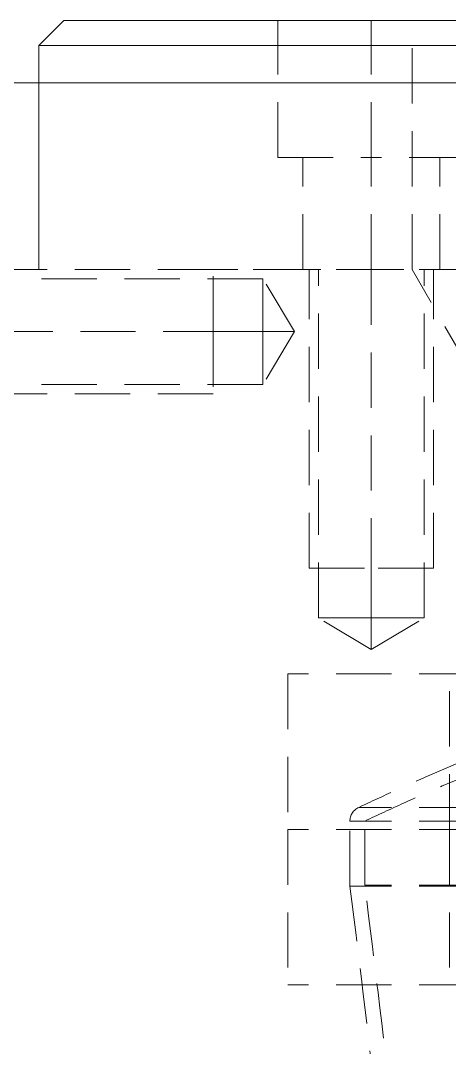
# Model space of a CAD drawing. Header units: millimetres. Extents: x -4200 to 3581, y -7493 to -4075.
# Drawn here: x 280.3 to 314.8, y -4638.8 to -4556.3 of the extents above; entities that cross this region are included whole.
import ezdxf

# ---------------------------------------------------------------- set-up
doc = ezdxf.new("R2010")
doc.units = ezdxf.units.MM
doc.header["$LTSCALE"] = 0.7
doc.linetypes.add('HIDDEN', pattern=[9.525, 6.35, -3.175])
doc.layers.add('txt', color=20, linetype='Continuous')

# ---------------------------------------------------------------- blocks, each defined once
blk = doc.blocks.new('A$C55b2053a')
at = {"color": 3, "linetype": 'HIDDEN', "lineweight": 0, "extrusion": (2.22045e-16, 1, -2.22045e-16)}
for p, q in [((3021.445, 80.961), (3021.445, 104.961)), ((3022.195, 76.961), (3022.195, 104.961)), ((3026.445, 104.961), (3026.445, 80.961)), ((3030.695, 76.961), (3030.695, 104.961)), ((3031.445, 80.961), (3031.445, 104.961)), ((3046.445, 94.961), (3031.445, 94.961)), ((3031.445, 94.961), (3046.445, 94.961)), ((3026.445, 80.961), (3021.445, 80.961)), ((3026.445, 80.961), (3031.445, 80.961)), ((3026.445, 76.961), (3026.445, 80.961)), ((3031.445, 39.961), (3031.445, 80.961)), ((3031.445, -1.039), (3031.445, 80.961)), ((3026.445, 76.961), (3022.195, 76.961)), ((3026.445, 74.407), (3022.195, 76.961)), ((3026.445, 76.961), (3030.695, 76.961)), ((3026.445, 74.407), (3026.445, 76.961)), ((3026.445, 74.407), (3030.695, 76.961)), ((3040.445, 75.745), (3040.445, 68.245)), ((3040.445, 75.745), (3051.445, 75.745)), ((2986.445, 74.961), (2973.945, 74.961)), ((2973.945, 39.961), (2973.945, 74.961)), ((2986.445, 39.961), (2986.445, 74.961)), ((2998.945, 74.961), (2986.445, 74.961)), ((2998.945, 39.961), (2998.945, 74.961)), ((3031.445, 73.745), (3040.445, 73.745)), ((3007.445, 73.245), (3007.445, 68.245)), ((3007.445, 73.245), (3031.445, 73.245)), ((3000.891, 68.245), (3003.445, 72.495)), ((3003.445, 72.495), (3003.445, 68.245)), ((3003.445, 72.495), (3031.445, 72.495)), ((2981.881, 39.961), (2981.881, 69.961)), ((2981.881, 69.961), (2987.091, 69.961)), ((2981.881, 39.961), (2981.881, 69.961)), ((2981.881, 69.961), (2987.091, 69.961)), ((2987.091, 39.961), (2987.091, 69.961)), ((2987.091, 39.961), (2987.091, 69.961)), ((2981.955, 39.961), (2981.955, 68.761)), ((2981.955, 68.761), (2987.116, 68.761)), ((2987.116, 39.961), (2987.116, 68.761)), ((2988.214, 39.961), (2988.214, 69.245)), ((2988.214, 39.961), (2988.214, 69.245)), ((3000.891, 68.245), (3003.445, 68.245)), ((3000.891, 68.245), (3003.445, 63.995)), ((3003.445, 63.995), (3003.445, 68.245)), ((3003.445, 68.245), (3007.445, 68.245)), ((3007.445, 63.245), (3007.445, 68.245)), ((3031.445, 68.245), (3007.445, 68.245)), ((3031.445, 68.245), (3040.445, 68.245)), ((3040.445, 60.745), (3040.445, 68.245)), ((3040.445, 68.245), (3051.445, 68.245)), ((3011.445, 53.461), (3031.445, 64.961)), ((3031.445, 64.961), (3051.445, 64.961)), ((3003.445, 63.995), (3031.445, 63.995)), ((3007.445, 63.245), (3031.445, 63.245)), ((3031.445, 62.745), (3040.445, 62.745)), ((2986.445, 61.961), (2974.648, 61.961)), ((2986.445, 61.961), (2998.242, 61.961))]:
    blk.add_line(p, q, dxfattribs=at)
at = {"color": 6, "linetype": 'Continuous', "lineweight": 0, "extrusion": (2.22045e-16, 1, -2.22045e-16)}
for p, q in [((3046.445, 39.961), (3046.445, 104.961)), ((3046.445, 94.961), (3049.445, 94.961)), ((3051.445, 92.961), (3049.445, 94.961)), ((3049.445, -15.039), (3049.445, 94.961)), ((3051.445, -13.039), (3051.445, 92.961))]:
    blk.add_line(p, q, dxfattribs=at)
at = {"color": 3, "linetype": 'HIDDEN', "lineweight": 0, "extrusion": (-4.93038e-32, -2.22045e-16, -1)}
blk.add_arc((-2987.091, 68.722), 1.239, 90, 155.01579, dxfattribs=at)
blk.add_arc((-2987.091, 68.722), 1.239, 90, 155.01579, dxfattribs=at)
at = {"color": 3, "linetype": 'HIDDEN', "lineweight": 0}
for points, knots in [([(2981.881, 69.961), (2975.258, 69.134), (2968.636, 68.307), (2955.391, 66.914), (2948.769, 66.349), (2935.527, 65.744), (2928.906, 65.733), (2915.667, 66.33), (2909.047, 66.902), (2895.81, 68.322), (2889.191, 69.17), (2882.573, 70.021)], [0.0193459, 0.0193459, 0.0193459, 0.0193459, 0.2135418, 0.2135418, 0.4077377, 0.4077377, 0.6019337, 0.6019337, 0.7961296, 0.7961296, 0.9903255, 0.9903255, 0.9903255, 0.9903255]), ([(2981.881, 69.961), (2975.258, 69.134), (2968.636, 68.307), (2955.391, 66.914), (2948.769, 66.349), (2935.527, 65.744), (2928.906, 65.733), (2915.667, 66.33), (2909.047, 66.902), (2895.81, 68.322), (2889.191, 69.17), (2882.573, 70.021)], [0.0193459, 0.0193459, 0.0193459, 0.0193459, 0.2135418, 0.2135418, 0.4077377, 0.4077377, 0.6019337, 0.6019337, 0.7961296, 0.7961296, 0.9903255, 0.9903255, 0.9903255, 0.9903255]), ([(2883.304, 68.717), (2889.86, 67.875), (2896.423, 67.04), (2909.567, 65.649), (2916.147, 65.094), (2929.325, 64.526), (2935.925, 64.553), (2949.103, 65.17), (2955.684, 65.736), (2968.83, 67.122), (2975.397, 67.942), (2981.955, 68.761)], [0.009797, 0.009797, 0.009797, 0.009797, 0.2058784, 0.2058784, 0.4019599, 0.4019599, 0.5980413, 0.5980413, 0.7941228, 0.7941228, 0.9902042, 0.9902042, 0.9902042, 0.9902042]), ([(2987.116, 68.761), (2987.6, 67.724), (2988.08, 66.688), (2989.023, 64.615), (2989.486, 63.578), (2990.378, 61.497), (2990.807, 60.454), (2991.619, 58.359), (2992.003, 57.306), (2992.719, 55.178), (2993.051, 54.103), (2993.367, 53.019)], [0.0096823, 0.0096823, 0.0096823, 0.0096823, 0.2057821, 0.2057821, 0.4018818, 0.4018818, 0.5979816, 0.5979816, 0.7940814, 0.7940814, 0.9901812, 0.9901812, 0.9901812, 0.9901812]), ([(2994.249, 54.262), (2993.938, 55.293), (2993.609, 56.318), (2992.903, 58.351), (2992.526, 59.359), (2991.733, 61.361), (2991.318, 62.355), (2990.463, 64.335), (2990.022, 65.32), (2989.126, 67.285), (2988.671, 68.266), (2988.214, 69.245)], [0.0098118, 0.0098118, 0.0098118, 0.0098118, 0.2058939, 0.2058939, 0.401976, 0.401976, 0.5980581, 0.5980581, 0.7941402, 0.7941402, 0.9902223, 0.9902223, 0.9902223, 0.9902223]), ([(2994.249, 54.262), (2993.938, 55.293), (2993.609, 56.318), (2992.903, 58.351), (2992.526, 59.359), (2991.733, 61.361), (2991.318, 62.355), (2990.463, 64.335), (2990.022, 65.32), (2989.126, 67.285), (2988.671, 68.266), (2988.214, 69.245)], [0.0098118, 0.0098118, 0.0098118, 0.0098118, 0.2058939, 0.2058939, 0.401976, 0.401976, 0.5980581, 0.5980581, 0.7941402, 0.7941402, 0.9902223, 0.9902223, 0.9902223, 0.9902223])]:
    blk.add_open_spline(points, degree=3, knots=knots, dxfattribs=at)

msp = doc.modelspace()

# ---------------------------------------------------------------- block references
at = {"layer": 'txt', "rotation": 90}
msp.add_blockref('A$C55b2053a', (376.73, -7607.701), dxfattribs=at)

doc.saveas('drawing.dxf')
